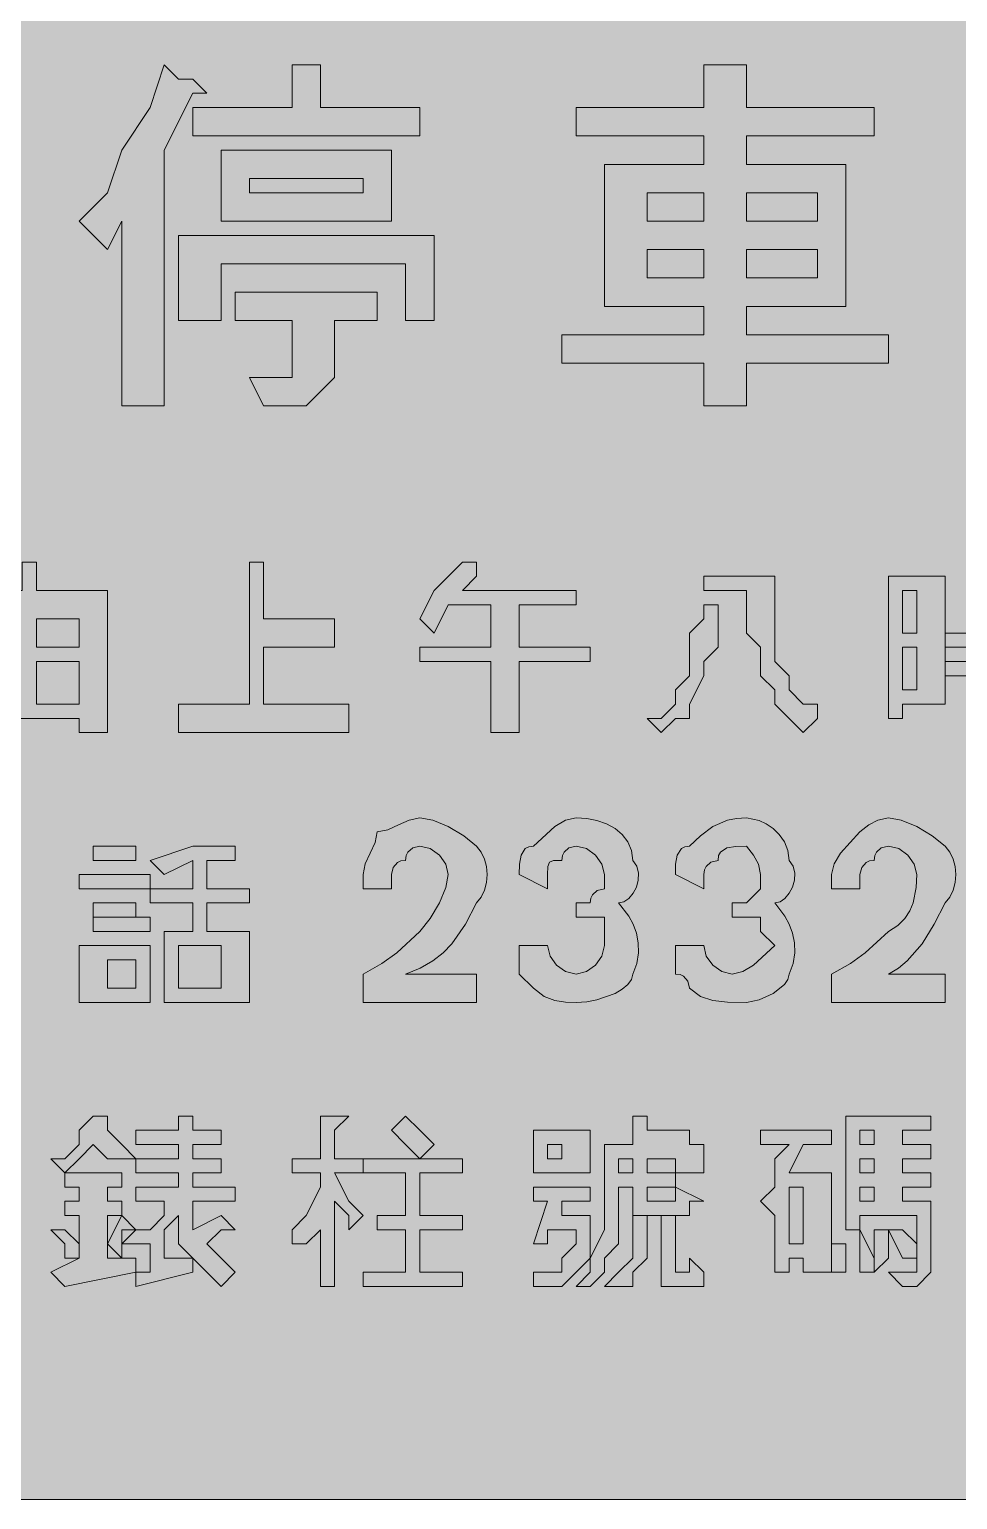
# Model space of a CAD drawing. Header units: metres. Extents: x 10 to 558, y 10 to 259.
# Drawn here: x 284 to 362.4, y 10.3 to 134.5 of the extents above; entities that cross this region are included whole.
import ezdxf

# ---------------------------------------------------------------- set-up
doc = ezdxf.new("R2010")
doc.units = ezdxf.units.M
doc.layers.add('FILL_FIREBRICK_C36B00', color=7, linetype='Continuous', true_color=0xc36b00)
doc.layers.add('FILL_WHITE_FFFFFF', color=7, linetype='Continuous', true_color=0xffffff)

msp = doc.modelspace()

# ---------------------------------------------------------------- hatches: boundary and pattern name
at = {"layer": 'FILL_FIREBRICK_C36B00', "true_color": 0xc36b00}
h = msp.add_hatch(color=7, dxfattribs=at)
h.dxf.hatch_style = 1
h.paths.add_polyline_path([(551.8, 258.67), (552.54, 258.51), (553.8, 257.97), (554.83, 257.2), (555.75, 256.32), (556.54, 255.82), (557.14, 255.23), (557.56, 254.59), (557.85, 253.92), (558.11, 252.61), (558.15, 251.52), (558.15, 17.52), (558.15, 15.12), (557.44, 14.24), (556.95, 13.47), (556.46, 12.93), (556.15, 12.77), (555.75, 12.72), (555.3, 11.93), (554.83, 11.33), (554.34, 10.91), (553.8, 10.62), (552.54, 10.36), (550.95, 10.32), (16.95, 10.32), (13.35, 10.32), (13.3, 10.72), (13.14, 11.03), (12.6, 11.52), (11.83, 12.01), (10.95, 12.72), (10.26, 13.64), (9.9, 14.67), (9.77, 15.93), (9.75, 17.52), (9.75, 251.52), (9.75, 253.92), (9.8, 254.32), (9.94, 254.63), (10.35, 255.12), (10.76, 255.61), (10.9, 255.92), (10.95, 256.32), (11.83, 256.51), (12.6, 256.92), (13.35, 257.52), (14.25, 257.71), (15.15, 258.12), (16.05, 258.53), (16.95, 258.72), (550.95, 258.72), (551.8, 258.67)])
at = {"layer": 'FILL_WHITE_FFFFFF', "true_color": 0xffffff}
h = msp.add_hatch(color=7, dxfattribs=at)
h.dxf.hatch_style = 1
h.paths.add_polyline_path([(297.75, 130.32), (298.95, 129.12), (297.75, 129.12), (295.35, 124.32), (295.35, 102.72), (291.75, 102.72), (291.75, 118.32), (290.55, 115.92), (288.15, 118.32), (290.55, 120.72), (291.75, 124.32), (294.15, 127.92), (295.35, 131.52), (296.55, 130.32), (297.75, 130.32)])
h = msp.add_hatch(color=7, dxfattribs=at)
h.dxf.hatch_style = 1
h.paths.add_polyline_path([(316.95, 127.92), (316.95, 125.52), (297.75, 125.52), (297.75, 127.92), (306.15, 127.92), (306.15, 131.52), (308.55, 131.52), (308.55, 130.32), (308.55, 127.92), (316.95, 127.92)])
h = msp.add_hatch(color=7, dxfattribs=at)
h.dxf.hatch_style = 1
h.paths.add_polyline_path([(344.55, 127.92), (355.35, 127.92), (355.35, 125.52), (344.55, 125.52), (344.55, 123.12), (352.95, 123.12), (352.95, 111.12), (344.55, 111.12), (344.55, 108.72), (356.55, 108.72), (356.55, 106.32), (344.55, 106.32), (344.55, 102.72), (340.95, 102.72), (340.95, 106.32), (328.95, 106.32), (328.95, 108.72), (340.95, 108.72), (340.95, 111.12), (332.55, 111.12), (332.55, 123.12), (340.95, 123.12), (340.95, 125.52), (330.15, 125.52), (330.15, 127.92), (340.95, 127.92), (340.95, 131.52), (344.55, 131.52), (344.55, 130.32), (344.55, 127.92)])
h.paths.add_polyline_path([(340.95, 118.32), (340.95, 120.72), (336.15, 120.72), (336.15, 118.32), (340.95, 118.32)], flags=16)
h.paths.add_polyline_path([(336.15, 113.52), (340.95, 113.52), (340.95, 115.92), (336.15, 115.92), (336.15, 113.52)], flags=16)
h.paths.add_polyline_path([(344.55, 120.72), (344.55, 118.32), (350.55, 118.32), (350.55, 120.72), (344.55, 120.72)], flags=16)
h.paths.add_polyline_path([(350.55, 115.92), (344.55, 115.92), (344.55, 113.52), (350.55, 113.52), (350.55, 115.92)], flags=16)
h = msp.add_hatch(color=7, dxfattribs=at)
h.dxf.hatch_style = 1
h.paths.add_polyline_path([(314.55, 118.32), (300.15, 118.32), (300.15, 124.32), (314.55, 124.32), (314.55, 118.32)])
h.paths.add_polyline_path([(312.15, 121.92), (302.55, 121.92), (302.55, 120.72), (312.15, 120.72), (312.15, 121.92)], flags=16)
h = msp.add_hatch(color=7, dxfattribs=at)
h.dxf.hatch_style = 1
h.paths.add_polyline_path([(318.15, 117.12), (318.15, 109.92), (315.75, 109.92), (315.75, 114.72), (300.15, 114.72), (300.15, 109.92), (296.55, 109.92), (296.55, 117.12), (318.15, 117.12)])
h = msp.add_hatch(color=7, dxfattribs=at)
h.dxf.hatch_style = 1
h.paths.add_polyline_path([(313.35, 112.32), (313.35, 109.92), (309.75, 109.92), (309.75, 107.52), (309.75, 105.12), (308.55, 103.92), (307.35, 102.72), (304.95, 102.72), (303.75, 102.72), (302.55, 105.12), (303.75, 105.12), (304.95, 105.12), (306.15, 105.12), (306.15, 106.32), (306.15, 107.52), (306.15, 109.92), (301.35, 109.92), (301.35, 112.32), (313.35, 112.32)])
h = msp.add_hatch(color=7, dxfattribs=at)
h.dxf.hatch_style = 1
h.paths.add_polyline_path([(284.55, 87.12), (290.55, 87.12), (290.55, 75.12), (288.15, 75.12), (288.15, 76.32), (279.75, 76.32), (279.75, 75.12), (277.35, 75.12), (277.35, 87.12), (283.35, 87.12), (283.35, 89.52), (284.55, 89.52), (284.55, 88.32), (284.55, 87.12)])
h.paths.add_polyline_path([(283.35, 82.32), (283.35, 84.72), (279.75, 84.72), (279.75, 82.32), (283.35, 82.32)], flags=16)
h.paths.add_polyline_path([(284.55, 82.32), (288.15, 82.32), (288.15, 84.72), (284.55, 84.72), (284.55, 82.32)], flags=16)
h.paths.add_polyline_path([(279.75, 81.12), (279.75, 77.52), (283.35, 77.52), (283.35, 81.12), (279.75, 81.12)], flags=16)
h.paths.add_polyline_path([(288.15, 81.12), (284.55, 81.12), (284.55, 77.52), (288.15, 77.52), (288.15, 81.12)], flags=16)
h = msp.add_hatch(color=7, dxfattribs=at)
h.dxf.hatch_style = 1
h.paths.add_polyline_path([(303.75, 88.32), (303.75, 84.72), (309.75, 84.72), (309.75, 82.32), (303.75, 82.32), (303.75, 77.52), (310.95, 77.52), (310.95, 75.12), (296.55, 75.12), (296.55, 77.52), (302.55, 77.52), (302.55, 89.52), (303.75, 89.52), (303.75, 88.32)])
h = msp.add_hatch(color=7, dxfattribs=at)
h.dxf.hatch_style = 1
h.paths.add_polyline_path([(318.15, 87.12), (320.55, 89.52), (321.75, 89.52), (321.75, 88.32), (320.55, 87.12), (330.15, 87.12), (330.15, 85.92), (325.35, 85.92), (325.35, 82.32), (331.35, 82.32), (331.35, 81.12), (325.35, 81.12), (325.35, 75.12), (322.95, 75.12), (322.95, 81.12), (316.95, 81.12), (316.95, 82.32), (322.95, 82.32), (322.95, 85.92), (319.35, 85.92), (318.15, 83.52), (316.95, 84.72), (318.15, 87.12)])
h = msp.add_hatch(color=7, dxfattribs=at)
h.dxf.hatch_style = 1
h.paths.add_polyline_path([(364.95, 85.92), (362.55, 85.92), (362.55, 87.12), (364.95, 87.12), (364.95, 89.52), (366.15, 89.52), (367.35, 89.52), (366.15, 88.32), (366.15, 87.12), (369.75, 87.12), (369.75, 85.92), (366.15, 85.92), (366.15, 83.52), (369.75, 83.52), (369.75, 82.32), (368.55, 82.32), (368.55, 81.12), (370.95, 81.12), (370.95, 79.92), (368.55, 79.92), (368.55, 76.32), (367.35, 75.12), (366.15, 75.12), (364.95, 75.12), (364.95, 76.32), (366.15, 76.32), (367.35, 76.32), (367.35, 77.52), (367.35, 79.92), (361.35, 79.92), (361.35, 81.12), (367.35, 81.12), (367.35, 82.32), (361.35, 82.32), (361.35, 83.52), (364.95, 83.52), (364.95, 85.92)])
h = msp.add_hatch(color=7, dxfattribs=at)
h.dxf.hatch_style = 1
h.paths.add_polyline_path([(346.95, 88.32), (346.95, 85.92), (346.95, 84.72), (346.95, 83.52), (346.95, 81.12), (348.15, 79.92), (348.15, 78.72), (349.35, 77.52), (350.55, 77.52), (350.55, 76.32), (349.35, 75.12), (348.15, 76.32), (346.95, 77.52), (346.95, 78.72), (345.75, 79.92), (345.75, 81.12), (345.75, 82.32), (344.55, 83.52), (344.55, 85.92), (344.55, 87.12), (340.95, 87.12), (340.95, 88.32), (346.95, 88.32)])
h = msp.add_hatch(color=7, dxfattribs=at)
h.dxf.hatch_style = 1
h.paths.add_polyline_path([(358.95, 77.52), (357.75, 77.52), (357.75, 76.32), (356.55, 76.32), (356.55, 77.52), (356.55, 88.32), (361.35, 88.32), (361.35, 77.52), (358.95, 77.52)])
h.paths.add_polyline_path([(357.75, 87.12), (357.75, 83.52), (358.95, 83.52), (358.95, 87.12), (357.75, 87.12)], flags=16)
h.paths.add_polyline_path([(358.95, 82.32), (357.75, 82.32), (357.75, 78.72), (358.95, 78.72), (358.95, 82.32)], flags=16)
h = msp.add_hatch(color=7, dxfattribs=at)
h.dxf.hatch_style = 1
h.paths.add_polyline_path([(337.35, 76.32), (338.55, 77.52), (338.55, 78.72), (339.75, 79.92), (339.75, 81.12), (339.75, 83.52), (340.95, 84.72), (340.95, 85.92), (342.15, 85.92), (342.15, 83.52), (342.15, 82.32), (340.95, 81.12), (340.95, 79.92), (339.75, 77.52), (339.75, 76.32), (338.55, 76.32), (337.35, 75.12), (336.15, 76.32), (337.35, 76.32)])
h = msp.add_hatch(color=7, dxfattribs=at)
h.dxf.hatch_style = 1
h.paths.add_polyline_path([(312.15, 61.92), (312.15, 63.12), (312.34, 64.02), (312.75, 64.92), (313.16, 65.82), (313.35, 66.72), (314.25, 66.91), (315.15, 67.32), (316.05, 67.73), (316.95, 67.92), (318.04, 67.71), (319.35, 67.17), (320.66, 66.4), (321.75, 65.52), (322.14, 65.02), (322.42, 64.43), (322.59, 63.79), (322.65, 63.12), (322.59, 62.45), (322.42, 61.81), (322.14, 61.22), (321.75, 60.72), (320.81, 58.94), (319.65, 57.27), (318.91, 56.51), (318.04, 55.83), (316.99, 55.22), (315.75, 54.72), (321.75, 54.72), (321.75, 52.32), (312.15, 52.32), (312.15, 54.72), (313.74, 55.62), (315, 56.52), (316.95, 58.32), (317.83, 59.41), (318.6, 60.72), (319.14, 62.03), (319.35, 63.12), (319.14, 64), (318.6, 64.77), (317.83, 65.31), (316.95, 65.52), (316.35, 65.37), (315.94, 65.01), (315.8, 64.72), (315.75, 64.32), (315.35, 64.27), (315.06, 64.13), (314.7, 63.72), (314.55, 63.12), (314.55, 61.92), (312.15, 61.92)])
h = msp.add_hatch(color=7, dxfattribs=at)
h.dxf.hatch_style = 1
h.paths.add_polyline_path([(332.55, 58.32), (332.55, 59.52), (331.35, 59.52), (330.15, 59.52), (330.15, 60.72), (331.35, 60.72), (331.4, 61.12), (331.54, 61.41), (331.95, 61.77), (332.55, 61.92), (332.55, 63.12), (332.34, 64), (331.8, 64.77), (331.03, 65.31), (330.15, 65.52), (329.55, 65.37), (329.14, 65.01), (329, 64.72), (328.95, 64.32), (328.26, 64.3), (327.9, 64.17), (327.77, 63.81), (327.75, 63.12), (327.75, 61.92), (325.35, 63.12), (325.37, 64), (325.5, 64.77), (325.86, 65.31), (326.15, 65.47), (326.55, 65.52), (328.35, 67.17), (329.25, 67.71), (330.15, 67.92), (331.05, 67.86), (331.91, 67.69), (332.72, 67.41), (333.45, 67.02), (334.06, 66.51), (334.54, 65.89), (334.84, 65.16), (334.95, 64.32), (335.29, 63.82), (335.44, 63.25), (335.41, 62.65), (335.25, 62.07), (334.97, 61.54), (334.61, 61.11), (334.2, 60.83), (333.75, 60.72), (334.61, 59.61), (334.97, 58.93), (335.25, 58.17), (335.41, 57.36), (335.44, 56.5), (335.29, 55.62), (334.95, 54.72), (334.84, 54.27), (334.54, 53.84), (334.06, 53.43), (333.45, 53.07), (331.91, 52.53), (331.05, 52.37), (330.15, 52.32), (329.25, 52.34), (328.35, 52.47), (327.45, 52.83), (326.55, 53.52), (325.35, 54.72), (325.35, 57.12), (327.75, 57.12), (327.96, 56.24), (328.5, 55.47), (329.27, 54.93), (330.15, 54.72), (331.03, 54.93), (331.8, 55.47), (332.34, 56.24), (332.55, 57.12), (332.55, 58.32)])
h = msp.add_hatch(color=7, dxfattribs=at)
h.dxf.hatch_style = 1
h.paths.add_polyline_path([(345.75, 58.32), (345.75, 59.52), (344.55, 59.52), (343.35, 59.52), (343.35, 60.72), (344.55, 60.72), (345.75, 61.92), (345.75, 63.12), (345.56, 64), (345.15, 64.77), (344.55, 65.52), (343.67, 65.5), (342.9, 65.37), (342.36, 65.01), (342.2, 64.72), (342.15, 64.32), (341.55, 64.17), (341.14, 63.81), (341, 63.52), (340.95, 63.12), (340.95, 61.92), (338.55, 63.12), (338.57, 64), (338.7, 64.77), (339.06, 65.31), (339.35, 65.47), (339.75, 65.52), (340.67, 66.4), (341.7, 67.17), (342.96, 67.71), (343.7, 67.87), (344.55, 67.92), (345.62, 67.69), (346.22, 67.41), (346.8, 67.02), (347.33, 66.51), (347.76, 65.89), (348.04, 65.16), (348.15, 64.32), (348.49, 63.82), (348.64, 63.25), (348.61, 62.65), (348.45, 62.07), (348.17, 61.54), (347.81, 61.11), (347.4, 60.83), (346.95, 60.72), (347.81, 59.61), (348.17, 58.93), (348.45, 58.17), (348.61, 57.36), (348.64, 56.5), (348.49, 55.62), (348.15, 54.72), (348.04, 54.27), (347.76, 53.84), (346.8, 53.07), (345.62, 52.53), (344.55, 52.32), (342.96, 52.34), (341.7, 52.47), (340.67, 52.83), (339.75, 53.52), (339.6, 54.12), (339.24, 54.53), (338.95, 54.67), (338.55, 54.72), (338.55, 57.12), (340.95, 57.12), (341.16, 56.24), (341.7, 55.47), (342.47, 54.93), (343.35, 54.72), (344.25, 54.93), (345.15, 55.47), (346.95, 57.12), (345.75, 58.32)])
h = msp.add_hatch(color=7, dxfattribs=at)
h.dxf.hatch_style = 1
h.paths.add_polyline_path([(351.75, 61.92), (351.75, 63.12), (351.96, 64.02), (352.5, 64.92), (354.15, 66.72), (354.9, 67.32), (355.67, 67.73), (356.55, 67.92), (357.64, 67.71), (358.95, 67.17), (360.26, 66.4), (361.35, 65.52), (361.74, 65.02), (362.02, 64.43), (362.19, 63.79), (362.25, 63.12), (362.19, 62.45), (362.02, 61.81), (361.74, 61.22), (361.35, 60.72), (360.43, 58.94), (359.4, 57.27), (358.14, 55.83), (357.4, 55.22), (356.55, 54.72), (361.35, 54.72), (361.35, 52.32), (351.75, 52.32), (351.75, 54.72), (353.34, 55.62), (354.6, 56.52), (356.55, 58.32), (357.34, 58.82), (357.94, 59.41), (358.36, 60.05), (358.65, 60.72), (358.91, 62.03), (358.95, 63.12), (358.74, 64), (358.2, 64.77), (357.43, 65.31), (356.55, 65.52), (355.95, 65.37), (355.54, 65.01), (355.4, 64.72), (355.35, 64.32), (354.95, 64.27), (354.66, 64.13), (354.3, 63.72), (354.15, 63.12), (354.15, 61.92), (351.75, 61.92)])
h = msp.add_hatch(color=7, dxfattribs=at)
h.dxf.hatch_style = 1
h.paths.add_polyline_path([(292.95, 65.52), (292.95, 64.32), (289.35, 64.32), (289.35, 65.52), (292.95, 65.52)])
h = msp.add_hatch(color=7, dxfattribs=at)
h.dxf.hatch_style = 1
h.paths.add_polyline_path([(301.35, 65.52), (301.35, 64.32), (300.15, 64.32), (298.95, 64.32), (298.95, 61.92), (302.55, 61.92), (302.55, 60.72), (298.95, 60.72), (298.95, 58.32), (302.55, 58.32), (302.55, 52.32), (300.15, 52.32), (296.55, 52.32), (295.35, 52.32), (295.35, 58.32), (297.75, 58.32), (297.75, 60.72), (294.15, 60.72), (294.15, 61.92), (297.75, 61.92), (297.75, 64.32), (295.35, 63.12), (294.15, 64.32), (297.75, 65.52), (301.35, 65.52)])
h.paths.add_polyline_path([(300.15, 57.12), (296.55, 57.12), (296.55, 53.52), (300.15, 53.52), (300.15, 57.12)], flags=16)
h = msp.add_hatch(color=7, dxfattribs=at)
h.dxf.hatch_style = 1
h.paths.add_polyline_path([(294.15, 63.12), (294.15, 61.92), (288.15, 61.92), (288.15, 63.12), (294.15, 63.12)])
h = msp.add_hatch(color=7, dxfattribs=at)
h.dxf.hatch_style = 1
h.paths.add_polyline_path([(292.95, 60.72), (292.95, 59.52), (289.35, 59.52), (289.35, 60.72), (292.95, 60.72)])
h = msp.add_hatch(color=7, dxfattribs=at)
h.dxf.hatch_style = 1
h.paths.add_polyline_path([(294.15, 59.52), (294.15, 58.32), (289.35, 58.32), (289.35, 59.52), (294.15, 59.52)])
h = msp.add_hatch(color=7, dxfattribs=at)
h.dxf.hatch_style = 1
h.paths.add_polyline_path([(294.15, 57.12), (294.15, 52.32), (292.95, 52.32), (290.55, 52.32), (288.15, 52.32), (288.15, 57.12), (294.15, 57.12)])
h.paths.add_polyline_path([(292.95, 55.92), (290.55, 55.92), (290.55, 53.52), (292.95, 53.52), (292.95, 55.92)], flags=16)
h = msp.add_hatch(color=7, dxfattribs=at)
h.dxf.hatch_style = 1
h.paths.add_polyline_path([(288.15, 40.32), (288.15, 41.52), (289.35, 42.72), (290.55, 42.72), (290.55, 41.52), (291.75, 40.32), (292.95, 39.12), (291.75, 39.12), (290.55, 39.12), (289.35, 40.32), (288.15, 39.12), (286.95, 37.92), (285.75, 39.12), (286.95, 39.12), (288.15, 40.32)])
h = msp.add_hatch(color=7, dxfattribs=at)
h.dxf.hatch_style = 1
h.paths.add_polyline_path([(292.95, 28.32), (292.95, 29.52), (294.15, 29.52), (294.15, 31.92), (292.95, 31.92), (291.75, 31.92), (292.95, 33.12), (294.15, 33.12), (295.35, 34.32), (295.35, 35.52), (292.95, 35.52), (292.95, 36.72), (296.55, 36.72), (296.55, 37.92), (292.95, 37.92), (292.95, 39.12), (296.55, 39.12), (296.55, 40.32), (292.95, 40.32), (292.95, 41.52), (296.55, 41.52), (296.55, 42.72), (297.75, 42.72), (297.75, 41.52), (300.15, 41.52), (300.15, 40.32), (297.75, 40.32), (297.75, 39.12), (300.15, 39.12), (300.15, 37.92), (297.75, 37.92), (297.75, 36.72), (301.35, 36.72), (301.35, 35.52), (297.75, 35.52), (297.75, 34.32), (297.75, 33.12), (300.15, 34.32), (301.35, 33.12), (300.15, 33.12), (298.95, 31.92), (300.15, 30.72), (301.35, 29.52), (300.15, 28.32), (298.95, 29.52), (297.75, 30.72), (297.75, 29.52), (292.95, 28.32)])
h.paths.add_polyline_path([(296.55, 31.92), (296.55, 34.32), (295.35, 33.12), (295.35, 30.72), (297.75, 30.72), (296.55, 31.92)], flags=16)
h = msp.add_hatch(color=7, dxfattribs=at)
h.dxf.hatch_style = 1
h.paths.add_polyline_path([(306.15, 31.92), (306.15, 33.12), (307.35, 34.32), (308.55, 36.72), (308.55, 37.92), (306.15, 37.92), (306.15, 39.12), (308.55, 39.12), (308.55, 42.72), (309.75, 42.72), (310.95, 42.72), (309.75, 41.52), (309.75, 39.12), (312.15, 39.12), (312.15, 37.92), (309.75, 37.92), (310.95, 35.52), (312.15, 34.32), (310.95, 33.12), (310.95, 34.32), (309.75, 35.52), (309.75, 28.32), (308.55, 28.32), (308.55, 33.12), (307.35, 31.92), (306.15, 31.92)])
h = msp.add_hatch(color=7, dxfattribs=at)
h.dxf.hatch_style = 1
h.paths.add_polyline_path([(316.95, 41.52), (318.15, 40.32), (316.95, 39.12), (315.75, 40.32), (314.55, 41.52), (315.75, 42.72), (316.95, 41.52)])
h = msp.add_hatch(color=7, dxfattribs=at)
h.dxf.hatch_style = 1
h.paths.add_polyline_path([(339.75, 34.32), (338.55, 34.32), (336.15, 34.32), (334.95, 34.32), (334.95, 35.52), (334.95, 36.72), (333.75, 36.72), (333.75, 34.32), (333.75, 31.92), (332.55, 30.72), (332.55, 29.52), (331.35, 28.32), (330.15, 28.32), (331.35, 29.52), (331.35, 30.72), (332.55, 33.12), (332.55, 34.32), (332.55, 40.32), (334.95, 40.32), (334.95, 42.72), (336.15, 42.72), (336.15, 41.52), (339.75, 41.52), (339.75, 40.32), (340.95, 40.32), (340.95, 37.92), (338.55, 37.92), (338.55, 36.72), (340.95, 35.52), (339.75, 35.52), (339.75, 34.32)])
h.paths.add_polyline_path([(338.55, 39.12), (336.15, 39.12), (336.15, 37.92), (338.55, 37.92), (338.55, 39.12)], flags=16)
h.paths.add_polyline_path([(336.15, 36.72), (336.15, 35.52), (337.35, 35.52), (338.55, 35.52), (338.55, 36.72), (336.15, 36.72)], flags=16)
h.paths.add_polyline_path([(334.95, 39.12), (333.75, 39.12), (333.75, 37.92), (334.95, 37.92), (334.95, 39.12)], flags=16)
h = msp.add_hatch(color=7, dxfattribs=at)
h.dxf.hatch_style = 1
h.paths.add_polyline_path([(357.75, 40.32), (360.15, 40.32), (360.15, 39.12), (357.75, 39.12), (357.75, 37.92), (360.15, 37.92), (360.15, 36.72), (357.75, 36.72), (357.75, 35.52), (360.15, 35.52), (360.15, 34.32), (360.15, 33.12), (360.15, 31.92), (360.15, 30.72), (360.15, 29.52), (358.95, 28.32), (357.75, 28.32), (356.55, 29.52), (357.75, 29.52), (358.95, 29.52), (358.95, 30.72), (358.95, 31.92), (358.95, 34.32), (354.15, 34.32), (354.15, 33.12), (352.95, 33.12), (352.95, 42.72), (360.15, 42.72), (360.15, 41.52), (357.75, 41.52), (357.75, 40.32)])
h.paths.add_polyline_path([(354.15, 35.52), (355.35, 35.52), (355.35, 36.72), (354.15, 36.72), (354.15, 35.52)], flags=16)
h.paths.add_polyline_path([(354.15, 41.52), (354.15, 40.32), (355.35, 40.32), (355.35, 41.52), (354.15, 41.52)], flags=16)
h.paths.add_polyline_path([(355.35, 39.12), (354.15, 39.12), (354.15, 37.92), (355.35, 37.92), (355.35, 39.12)], flags=16)
h = msp.add_hatch(color=7, dxfattribs=at)
h.dxf.hatch_style = 1
h.paths.add_polyline_path([(331.35, 37.92), (326.55, 37.92), (326.55, 41.52), (331.35, 41.52), (331.35, 37.92)])
h.paths.add_polyline_path([(328.95, 40.32), (327.75, 40.32), (327.75, 39.12), (328.95, 39.12), (328.95, 40.32)], flags=16)
h = msp.add_hatch(color=7, dxfattribs=at)
h.dxf.hatch_style = 1
h.paths.add_polyline_path([(351.75, 41.52), (351.75, 40.32), (349.35, 40.32), (348.15, 37.92), (351.75, 37.92), (351.75, 29.52), (349.35, 29.52), (349.35, 30.72), (348.15, 30.72), (348.15, 29.52), (346.95, 29.52), (346.95, 34.32), (345.75, 35.52), (346.95, 36.72), (346.95, 39.12), (348.15, 40.32), (345.75, 40.32), (345.75, 41.52), (351.75, 41.52)])
h.paths.add_polyline_path([(349.35, 36.72), (348.15, 36.72), (348.15, 31.92), (349.35, 31.92), (349.35, 36.72)], flags=16)
h = msp.add_hatch(color=7, dxfattribs=at)
h.dxf.hatch_style = 1
h.paths.add_polyline_path([(320.55, 39.12), (320.55, 37.92), (316.95, 37.92), (316.95, 34.32), (320.55, 34.32), (320.55, 33.12), (316.95, 33.12), (316.95, 29.52), (320.55, 29.52), (320.55, 28.32), (312.15, 28.32), (312.15, 29.52), (315.75, 29.52), (315.75, 33.12), (313.35, 33.12), (313.35, 34.32), (315.75, 34.32), (315.75, 37.92), (312.15, 37.92), (312.15, 39.12), (320.55, 39.12)])
h = msp.add_hatch(color=7, dxfattribs=at)
h.dxf.hatch_style = 1
h.paths.add_polyline_path([(290.55, 36.72), (290.55, 35.52), (291.75, 35.52), (291.75, 34.32), (290.55, 34.32), (290.55, 30.72), (292.95, 30.72), (292.95, 29.52), (286.95, 28.32), (285.75, 29.52), (288.15, 30.72), (288.15, 34.32), (286.95, 34.32), (286.95, 35.52), (288.15, 35.52), (288.15, 36.72), (286.95, 36.72), (286.95, 37.92), (291.75, 37.92), (291.75, 36.72), (290.55, 36.72)])
h = msp.add_hatch(color=7, dxfattribs=at)
h.dxf.hatch_style = 1
h.paths.add_polyline_path([(331.35, 36.72), (331.35, 35.52), (328.95, 35.52), (328.95, 34.32), (331.35, 34.32), (331.35, 33.12), (331.35, 31.92), (331.35, 30.72), (330.15, 29.52), (328.95, 28.32), (327.75, 28.32), (326.55, 28.32), (326.55, 29.52), (327.75, 29.52), (328.95, 29.52), (328.95, 30.72), (330.15, 31.92), (330.15, 33.12), (327.75, 33.12), (327.75, 31.92), (326.55, 31.92), (327.75, 35.52), (326.55, 35.52), (326.55, 36.72), (331.35, 36.72)])
h = msp.add_hatch(color=7, dxfattribs=at)
h.dxf.hatch_style = 1
h.paths.add_polyline_path([(291.75, 34.32), (292.95, 33.12), (291.75, 33.12), (291.75, 30.72), (290.55, 31.92), (291.75, 34.32)])
h = msp.add_hatch(color=7, dxfattribs=at)
h.dxf.hatch_style = 1
h.paths.add_polyline_path([(333.75, 29.52), (334.95, 30.72), (334.95, 34.32), (336.15, 34.32), (336.15, 33.12), (336.15, 31.92), (336.15, 30.72), (334.95, 29.52), (334.95, 28.32), (333.75, 28.32), (332.55, 28.32), (333.75, 29.52)])
h = msp.add_hatch(color=7, dxfattribs=at)
h.dxf.hatch_style = 1
h.paths.add_polyline_path([(338.55, 34.32), (338.55, 33.12), (338.55, 29.52), (339.75, 29.52), (339.75, 30.72), (340.95, 29.52), (340.95, 28.32), (339.75, 28.32), (338.55, 28.32), (337.35, 28.32), (337.35, 29.52), (337.35, 34.32), (338.55, 34.32)])
h = msp.add_hatch(color=7, dxfattribs=at)
h.dxf.hatch_style = 1
h.paths.add_polyline_path([(288.15, 31.92), (288.15, 30.72), (286.95, 30.72), (286.95, 31.92), (285.75, 33.12), (286.95, 33.12), (288.15, 31.92)])
h = msp.add_hatch(color=7, dxfattribs=at)
h.dxf.hatch_style = 1
h.paths.add_polyline_path([(354.15, 31.92), (354.15, 33.12), (355.35, 30.72), (355.35, 29.52), (354.15, 29.52), (354.15, 31.92)])
h = msp.add_hatch(color=7, dxfattribs=at)
h.dxf.hatch_style = 1
h.paths.add_polyline_path([(355.35, 33.12), (356.55, 33.12), (356.55, 31.92), (356.55, 30.72), (355.35, 29.52), (355.35, 33.12)])
h = msp.add_hatch(color=7, dxfattribs=at)
h.dxf.hatch_style = 1
h.paths.add_polyline_path([(356.55, 33.12), (357.75, 33.12), (358.95, 31.92), (358.95, 30.72), (357.75, 30.72), (356.55, 33.12)])
h = msp.add_hatch(color=7, dxfattribs=at)
h.dxf.hatch_style = 1
h.paths.add_polyline_path([(351.75, 31.92), (352.95, 31.92), (352.95, 30.72), (352.95, 29.52), (351.75, 29.52), (351.75, 31.92)])

# ---------------------------------------------------------------- linework, layer by layer
at = {"layer": 'FILL_FIREBRICK_C36B00', "lineweight": 0, "true_color": 0xc36b00}
msp.add_lwpolyline([(550.95, 10.32), (16.95, 10.32)], dxfattribs=at)
at = {"layer": 'FILL_WHITE_FFFFFF', "lineweight": 0, "true_color": 0xffffff}
for points in [[(297.75, 130.32), (298.95, 129.12), (297.75, 129.12), (295.35, 124.32), (295.35, 102.72), (291.75, 102.72), (291.75, 118.32), (290.55, 115.92), (288.15, 118.32), (290.55, 120.72), (291.75, 124.32), (294.15, 127.92), (295.35, 131.52), (296.55, 130.32)], [(316.95, 127.92), (316.95, 125.52), (297.75, 125.52), (297.75, 127.92), (306.15, 127.92), (306.15, 131.52), (308.55, 131.52), (308.55, 130.32), (308.55, 127.92)], [(344.55, 127.92), (355.35, 127.92), (355.35, 125.52), (344.55, 125.52), (344.55, 123.12), (352.95, 123.12), (352.95, 111.12), (344.55, 111.12), (344.55, 108.72), (356.55, 108.72), (356.55, 106.32), (344.55, 106.32), (344.55, 102.72), (340.95, 102.72), (340.95, 106.32), (328.95, 106.32), (328.95, 108.72), (340.95, 108.72), (340.95, 111.12), (332.55, 111.12), (332.55, 123.12), (340.95, 123.12), (340.95, 125.52), (330.15, 125.52), (330.15, 127.92), (340.95, 127.92), (340.95, 131.52), (344.55, 131.52), (344.55, 130.32)], [(314.55, 118.32), (300.15, 118.32), (300.15, 124.32), (314.55, 124.32)], [(312.15, 121.92), (302.55, 121.92), (302.55, 120.72), (312.15, 120.72)], [(340.95, 118.32), (340.95, 120.72), (336.15, 120.72), (336.15, 118.32)], [(344.55, 120.72), (344.55, 118.32), (350.55, 118.32), (350.55, 120.72)], [(318.15, 117.12), (318.15, 109.92), (315.75, 109.92), (315.75, 114.72), (300.15, 114.72), (300.15, 109.92), (296.55, 109.92), (296.55, 117.12)], [(336.15, 113.52), (340.95, 113.52), (340.95, 115.92), (336.15, 115.92)], [(350.55, 115.92), (344.55, 115.92), (344.55, 113.52), (350.55, 113.52)], [(313.35, 112.32), (313.35, 109.92), (309.75, 109.92), (309.75, 107.52), (309.75, 105.12), (308.55, 103.92), (307.35, 102.72), (304.95, 102.72), (303.75, 102.72), (302.55, 105.12), (303.75, 105.12), (304.95, 105.12), (306.15, 105.12), (306.15, 106.32), (306.15, 107.52), (306.15, 109.92), (301.35, 109.92), (301.35, 112.32)], [(284.55, 87.12), (290.55, 87.12), (290.55, 75.12), (288.15, 75.12), (288.15, 76.32), (279.75, 76.32), (279.75, 75.12), (277.35, 75.12), (277.35, 87.12), (283.35, 87.12), (283.35, 89.52), (284.55, 89.52), (284.55, 88.32)], [(303.75, 88.32), (303.75, 84.72), (309.75, 84.72), (309.75, 82.32), (303.75, 82.32), (303.75, 77.52), (310.95, 77.52), (310.95, 75.12), (296.55, 75.12), (296.55, 77.52), (302.55, 77.52), (302.55, 89.52), (303.75, 89.52)], [(318.15, 87.12), (320.55, 89.52), (321.75, 89.52), (321.75, 88.32), (320.55, 87.12), (330.15, 87.12), (330.15, 85.92), (325.35, 85.92), (325.35, 82.32), (331.35, 82.32), (331.35, 81.12), (325.35, 81.12), (325.35, 75.12), (322.95, 75.12), (322.95, 81.12), (316.95, 81.12), (316.95, 82.32), (322.95, 82.32), (322.95, 85.92), (319.35, 85.92), (318.15, 83.52), (316.95, 84.72)], [(346.95, 88.32), (346.95, 85.92), (346.95, 84.72), (346.95, 83.52), (346.95, 81.12), (348.15, 79.92), (348.15, 78.72), (349.35, 77.52), (350.55, 77.52), (350.55, 76.32), (349.35, 75.12), (348.15, 76.32), (346.95, 77.52), (346.95, 78.72), (345.75, 79.92), (345.75, 81.12), (345.75, 82.32), (344.55, 83.52), (344.55, 85.92), (344.55, 87.12), (340.95, 87.12), (340.95, 88.32)], [(358.95, 77.52), (357.75, 77.52), (357.75, 76.32), (356.55, 76.32), (356.55, 77.52), (356.55, 88.32), (361.35, 88.32), (361.35, 77.52)], [(357.75, 87.12), (357.75, 83.52), (358.95, 83.52), (358.95, 87.12)], [(337.35, 76.32), (338.55, 77.52), (338.55, 78.72), (339.75, 79.92), (339.75, 81.12), (339.75, 83.52), (340.95, 84.72), (340.95, 85.92), (342.15, 85.92), (342.15, 83.52), (342.15, 82.32), (340.95, 81.12), (340.95, 79.92), (339.75, 77.52), (339.75, 76.32), (338.55, 76.32), (337.35, 75.12), (336.15, 76.32)], [(284.55, 82.32), (288.15, 82.32), (288.15, 84.72), (284.55, 84.72)], [(358.95, 82.32), (357.75, 82.32), (357.75, 78.72), (358.95, 78.72)], [(288.15, 81.12), (284.55, 81.12), (284.55, 77.52), (288.15, 77.52)], [(312.15, 61.92), (312.15, 63.12), (312.34, 64.02), (312.75, 64.92), (313.16, 65.82), (313.35, 66.72), (314.25, 66.91), (315.15, 67.32), (316.05, 67.73), (316.95, 67.92), (318.04, 67.71), (319.35, 67.17), (320.66, 66.4), (321.75, 65.52), (322.14, 65.02), (322.42, 64.43), (322.59, 63.79), (322.65, 63.12), (322.59, 62.45), (322.42, 61.81), (322.14, 61.22), (321.75, 60.72), (320.81, 58.94), (319.65, 57.27), (318.91, 56.51), (318.04, 55.83), (316.99, 55.22), (315.75, 54.72), (321.75, 54.72), (321.75, 52.32), (312.15, 52.32), (312.15, 54.72), (313.74, 55.62), (315, 56.52), (316.95, 58.32), (317.83, 59.41), (318.6, 60.72), (319.14, 62.03), (319.35, 63.12), (319.14, 64), (318.6, 64.77), (317.83, 65.31), (316.95, 65.52), (316.35, 65.37), (315.94, 65.01), (315.8, 64.72), (315.75, 64.32), (315.35, 64.27), (315.06, 64.13), (314.7, 63.72), (314.55, 63.12), (314.55, 61.92)], [(332.55, 58.32), (332.55, 59.52), (331.35, 59.52), (330.15, 59.52), (330.15, 60.72), (331.35, 60.72), (331.4, 61.12), (331.54, 61.41), (331.95, 61.77), (332.55, 61.92), (332.55, 63.12), (332.34, 64), (331.8, 64.77), (331.03, 65.31), (330.15, 65.52), (329.55, 65.37), (329.14, 65.01), (329, 64.72), (328.95, 64.32), (328.26, 64.3), (327.9, 64.17), (327.77, 63.81), (327.75, 63.12), (327.75, 61.92), (325.35, 63.12), (325.37, 64), (325.5, 64.77), (325.86, 65.31), (326.15, 65.47), (326.55, 65.52), (328.35, 67.17), (329.25, 67.71), (330.15, 67.92), (331.05, 67.86), (331.91, 67.69), (332.72, 67.41), (333.45, 67.02), (334.06, 66.51), (334.54, 65.89), (334.84, 65.16), (334.95, 64.32), (335.29, 63.82), (335.44, 63.25), (335.41, 62.65), (335.25, 62.07), (334.97, 61.54), (334.61, 61.11), (334.2, 60.83), (333.75, 60.72), (334.61, 59.61), (334.97, 58.93), (335.25, 58.17), (335.41, 57.36), (335.44, 56.5), (335.29, 55.62), (334.95, 54.72), (334.84, 54.27), (334.54, 53.84), (334.06, 53.43), (333.45, 53.07), (331.91, 52.53), (331.05, 52.37), (330.15, 52.32), (329.25, 52.34), (328.35, 52.47), (327.45, 52.83), (326.55, 53.52), (325.35, 54.72), (325.35, 57.12), (327.75, 57.12), (327.96, 56.24), (328.5, 55.47), (329.27, 54.93), (330.15, 54.72), (331.03, 54.93), (331.8, 55.47), (332.34, 56.24), (332.55, 57.12)], [(345.75, 58.32), (345.75, 59.52), (344.55, 59.52), (343.35, 59.52), (343.35, 60.72), (344.55, 60.72), (345.75, 61.92), (345.75, 63.12), (345.56, 64), (345.15, 64.77), (344.55, 65.52), (343.67, 65.5), (342.9, 65.37), (342.36, 65.01), (342.2, 64.72), (342.15, 64.32), (341.55, 64.17), (341.14, 63.81), (341, 63.52), (340.95, 63.12), (340.95, 61.92), (338.55, 63.12), (338.57, 64), (338.7, 64.77), (339.06, 65.31), (339.35, 65.47), (339.75, 65.52), (340.67, 66.4), (341.7, 67.17), (342.96, 67.71), (343.7, 67.87), (344.55, 67.92), (345.62, 67.69), (346.22, 67.41), (346.8, 67.02), (347.33, 66.51), (347.76, 65.89), (348.04, 65.16), (348.15, 64.32), (348.49, 63.82), (348.64, 63.25), (348.61, 62.65), (348.45, 62.07), (348.17, 61.54), (347.81, 61.11), (347.4, 60.83), (346.95, 60.72), (347.81, 59.61), (348.17, 58.93), (348.45, 58.17), (348.61, 57.36), (348.64, 56.5), (348.49, 55.62), (348.15, 54.72), (348.04, 54.27), (347.76, 53.84), (346.8, 53.07), (345.62, 52.53), (344.55, 52.32), (342.96, 52.34), (341.7, 52.47), (340.67, 52.83), (339.75, 53.52), (339.6, 54.12), (339.24, 54.53), (338.95, 54.67), (338.55, 54.72), (338.55, 57.12), (340.95, 57.12), (341.16, 56.24), (341.7, 55.47), (342.47, 54.93), (343.35, 54.72), (344.25, 54.93), (345.15, 55.47), (346.95, 57.12)], [(351.75, 61.92), (351.75, 63.12), (351.96, 64.02), (352.5, 64.92), (354.15, 66.72), (354.9, 67.32), (355.67, 67.73), (356.55, 67.92), (357.64, 67.71), (358.95, 67.17), (360.26, 66.4), (361.35, 65.52), (361.74, 65.02), (362.02, 64.43), (362.19, 63.79), (362.25, 63.12), (362.19, 62.45), (362.02, 61.81), (361.74, 61.22), (361.35, 60.72), (360.43, 58.94), (359.4, 57.27), (358.14, 55.83), (357.4, 55.22), (356.55, 54.72), (361.35, 54.72), (361.35, 52.32), (351.75, 52.32), (351.75, 54.72), (353.34, 55.62), (354.6, 56.52), (356.55, 58.32), (357.34, 58.82), (357.94, 59.41), (358.36, 60.05), (358.65, 60.72), (358.91, 62.03), (358.95, 63.12), (358.74, 64), (358.2, 64.77), (357.43, 65.31), (356.55, 65.52), (355.95, 65.37), (355.54, 65.01), (355.4, 64.72), (355.35, 64.32), (354.95, 64.27), (354.66, 64.13), (354.3, 63.72), (354.15, 63.12), (354.15, 61.92)], [(292.95, 65.52), (292.95, 64.32), (289.35, 64.32), (289.35, 65.52)], [(301.35, 65.52), (301.35, 64.32), (300.15, 64.32), (298.95, 64.32), (298.95, 61.92), (302.55, 61.92), (302.55, 60.72), (298.95, 60.72), (298.95, 58.32), (302.55, 58.32), (302.55, 52.32), (300.15, 52.32), (296.55, 52.32), (295.35, 52.32), (295.35, 58.32), (297.75, 58.32), (297.75, 60.72), (294.15, 60.72), (294.15, 61.92), (297.75, 61.92), (297.75, 64.32), (295.35, 63.12), (294.15, 64.32), (297.75, 65.52)], [(294.15, 63.12), (294.15, 61.92), (288.15, 61.92), (288.15, 63.12)], [(292.95, 60.72), (292.95, 59.52), (289.35, 59.52), (289.35, 60.72)], [(294.15, 59.52), (294.15, 58.32), (289.35, 58.32), (289.35, 59.52)], [(294.15, 57.12), (294.15, 52.32), (292.95, 52.32), (290.55, 52.32), (288.15, 52.32), (288.15, 57.12)], [(292.95, 55.92), (290.55, 55.92), (290.55, 53.52), (292.95, 53.52)], [(300.15, 57.12), (296.55, 57.12), (296.55, 53.52), (300.15, 53.52)], [(288.15, 40.32), (288.15, 41.52), (289.35, 42.72), (290.55, 42.72), (290.55, 41.52), (291.75, 40.32), (292.95, 39.12), (291.75, 39.12), (290.55, 39.12), (289.35, 40.32), (288.15, 39.12), (286.95, 37.92), (285.75, 39.12), (286.95, 39.12)], [(292.95, 28.32), (292.95, 29.52), (294.15, 29.52), (294.15, 31.92), (292.95, 31.92), (291.75, 31.92), (292.95, 33.12), (294.15, 33.12), (295.35, 34.32), (295.35, 35.52), (292.95, 35.52), (292.95, 36.72), (296.55, 36.72), (296.55, 37.92), (292.95, 37.92), (292.95, 39.12), (296.55, 39.12), (296.55, 40.32), (292.95, 40.32), (292.95, 41.52), (296.55, 41.52), (296.55, 42.72), (297.75, 42.72), (297.75, 41.52), (300.15, 41.52), (300.15, 40.32), (297.75, 40.32), (297.75, 39.12), (300.15, 39.12), (300.15, 37.92), (297.75, 37.92), (297.75, 36.72), (301.35, 36.72), (301.35, 35.52), (297.75, 35.52), (297.75, 34.32), (297.75, 33.12), (300.15, 34.32), (301.35, 33.12), (300.15, 33.12), (298.95, 31.92), (300.15, 30.72), (301.35, 29.52), (300.15, 28.32), (298.95, 29.52), (297.75, 30.72), (297.75, 29.52)], [(306.15, 31.92), (306.15, 33.12), (307.35, 34.32), (308.55, 36.72), (308.55, 37.92), (306.15, 37.92), (306.15, 39.12), (308.55, 39.12), (308.55, 42.72), (309.75, 42.72), (310.95, 42.72), (309.75, 41.52), (309.75, 39.12), (312.15, 39.12), (312.15, 37.92), (309.75, 37.92), (310.95, 35.52), (312.15, 34.32), (310.95, 33.12), (310.95, 34.32), (309.75, 35.52), (309.75, 28.32), (308.55, 28.32), (308.55, 33.12), (307.35, 31.92)], [(316.95, 41.52), (318.15, 40.32), (316.95, 39.12), (315.75, 40.32), (314.55, 41.52), (315.75, 42.72)], [(339.75, 34.32), (338.55, 34.32), (336.15, 34.32), (334.95, 34.32), (334.95, 35.52), (334.95, 36.72), (333.75, 36.72), (333.75, 34.32), (333.75, 31.92), (332.55, 30.72), (332.55, 29.52), (331.35, 28.32), (330.15, 28.32), (331.35, 29.52), (331.35, 30.72), (332.55, 33.12), (332.55, 34.32), (332.55, 40.32), (334.95, 40.32), (334.95, 42.72), (336.15, 42.72), (336.15, 41.52), (339.75, 41.52), (339.75, 40.32), (340.95, 40.32), (340.95, 37.92), (338.55, 37.92), (338.55, 36.72), (340.95, 35.52), (339.75, 35.52)], [(357.75, 40.32), (360.15, 40.32), (360.15, 39.12), (357.75, 39.12), (357.75, 37.92), (360.15, 37.92), (360.15, 36.72), (357.75, 36.72), (357.75, 35.52), (360.15, 35.52), (360.15, 34.32), (360.15, 33.12), (360.15, 31.92), (360.15, 30.72), (360.15, 29.52), (358.95, 28.32), (357.75, 28.32), (356.55, 29.52), (357.75, 29.52), (358.95, 29.52), (358.95, 30.72), (358.95, 31.92), (358.95, 34.32), (354.15, 34.32), (354.15, 33.12), (352.95, 33.12), (352.95, 42.72), (360.15, 42.72), (360.15, 41.52), (357.75, 41.52)], [(331.35, 37.92), (326.55, 37.92), (326.55, 41.52), (331.35, 41.52)], [(351.75, 41.52), (351.75, 40.32), (349.35, 40.32), (348.15, 37.92), (351.75, 37.92), (351.75, 29.52), (349.35, 29.52), (349.35, 30.72), (348.15, 30.72), (348.15, 29.52), (346.95, 29.52), (346.95, 34.32), (345.75, 35.52), (346.95, 36.72), (346.95, 39.12), (348.15, 40.32), (345.75, 40.32), (345.75, 41.52)], [(354.15, 41.52), (354.15, 40.32), (355.35, 40.32), (355.35, 41.52)], [(328.95, 40.32), (327.75, 40.32), (327.75, 39.12), (328.95, 39.12)], [(320.55, 39.12), (320.55, 37.92), (316.95, 37.92), (316.95, 34.32), (320.55, 34.32), (320.55, 33.12), (316.95, 33.12), (316.95, 29.52), (320.55, 29.52), (320.55, 28.32), (312.15, 28.32), (312.15, 29.52), (315.75, 29.52), (315.75, 33.12), (313.35, 33.12), (313.35, 34.32), (315.75, 34.32), (315.75, 37.92), (312.15, 37.92), (312.15, 39.12)], [(334.95, 39.12), (333.75, 39.12), (333.75, 37.92), (334.95, 37.92)], [(338.55, 39.12), (336.15, 39.12), (336.15, 37.92), (338.55, 37.92)], [(355.35, 39.12), (354.15, 39.12), (354.15, 37.92), (355.35, 37.92)], [(290.55, 36.72), (290.55, 35.52), (291.75, 35.52), (291.75, 34.32), (290.55, 34.32), (290.55, 30.72), (292.95, 30.72), (292.95, 29.52), (286.95, 28.32), (285.75, 29.52), (288.15, 30.72), (288.15, 34.32), (286.95, 34.32), (286.95, 35.52), (288.15, 35.52), (288.15, 36.72), (286.95, 36.72), (286.95, 37.92), (291.75, 37.92), (291.75, 36.72)], [(331.35, 36.72), (331.35, 35.52), (328.95, 35.52), (328.95, 34.32), (331.35, 34.32), (331.35, 33.12), (331.35, 31.92), (331.35, 30.72), (330.15, 29.52), (328.95, 28.32), (327.75, 28.32), (326.55, 28.32), (326.55, 29.52), (327.75, 29.52), (328.95, 29.52), (328.95, 30.72), (330.15, 31.92), (330.15, 33.12), (327.75, 33.12), (327.75, 31.92), (326.55, 31.92), (327.75, 35.52), (326.55, 35.52), (326.55, 36.72)], [(336.15, 36.72), (336.15, 35.52), (337.35, 35.52), (338.55, 35.52), (338.55, 36.72)], [(349.35, 36.72), (348.15, 36.72), (348.15, 31.92), (349.35, 31.92)], [(354.15, 35.52), (355.35, 35.52), (355.35, 36.72), (354.15, 36.72)], [(291.75, 34.32), (292.95, 33.12), (291.75, 33.12), (291.75, 30.72), (290.55, 31.92)], [(296.55, 31.92), (296.55, 34.32), (295.35, 33.12), (295.35, 30.72), (297.75, 30.72)], [(333.75, 29.52), (334.95, 30.72), (334.95, 34.32), (336.15, 34.32), (336.15, 33.12), (336.15, 31.92), (336.15, 30.72), (334.95, 29.52), (334.95, 28.32), (333.75, 28.32), (332.55, 28.32)], [(338.55, 34.32), (338.55, 33.12), (338.55, 29.52), (339.75, 29.52), (339.75, 30.72), (340.95, 29.52), (340.95, 28.32), (339.75, 28.32), (338.55, 28.32), (337.35, 28.32), (337.35, 29.52), (337.35, 34.32)], [(288.15, 31.92), (288.15, 30.72), (286.95, 30.72), (286.95, 31.92), (285.75, 33.12), (286.95, 33.12)], [(354.15, 31.92), (354.15, 33.12), (355.35, 30.72), (355.35, 29.52), (354.15, 29.52)], [(355.35, 33.12), (356.55, 33.12), (356.55, 31.92), (356.55, 30.72), (355.35, 29.52)], [(356.55, 33.12), (357.75, 33.12), (358.95, 31.92), (358.95, 30.72), (357.75, 30.72)], [(351.75, 31.92), (352.95, 31.92), (352.95, 30.72), (352.95, 29.52), (351.75, 29.52)]]:
    msp.add_lwpolyline(points, close=True, dxfattribs=at)
for points in [[(367.35, 82.32), (361.35, 82.32), (361.35, 83.52), (364.95, 83.52)], [(367.35, 79.92), (361.35, 79.92), (361.35, 81.12), (367.35, 81.12)]]:
    msp.add_lwpolyline(points, dxfattribs=at)

doc.saveas('drawing.dxf')
